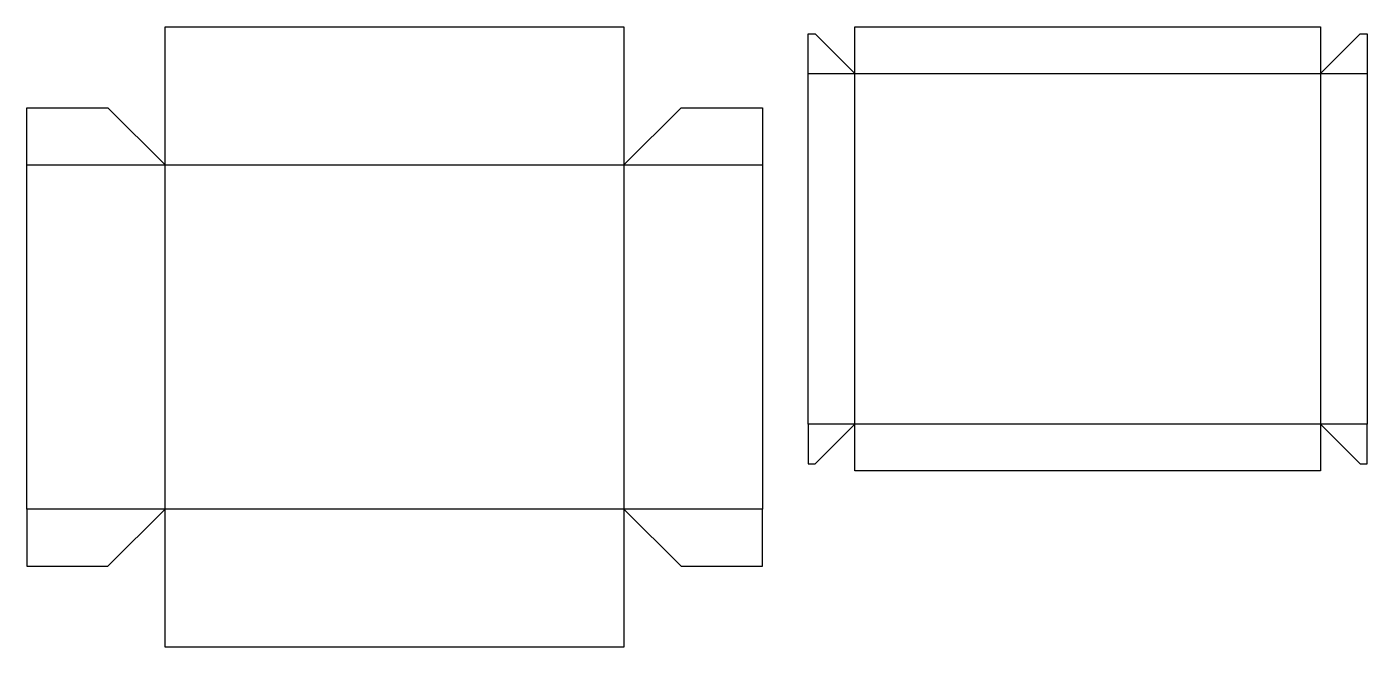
# Model space of a CAD drawing. Header units: millimetres. Extents: x 0 to 586, y 0 to 271.
import ezdxf

# ---------------------------------------------------------------- set-up
doc = ezdxf.new("R2010")
doc.units = ezdxf.units.MM
doc.layers.add('CREASE', color=5, linetype='CONTINUOUS')
doc.layers.add('CUT', color=1, linetype='CONTINUOUS')

msp = doc.modelspace()

# ---------------------------------------------------------------- linework, layer by layer
at = {"layer": 'CREASE'}
for p, q in [((341.35, 250.9), (361.8, 250.9)), ((361.8, 250.9), (565.15, 250.9)), ((361.8, 97.55), (361.8, 250.9)), ((565.15, 250.9), (565.15, 97.55)), ((565.15, 250.9), (585.6, 250.9)), ((0, 210.9), (60.45, 210.9)), ((60.45, 210.9), (260.9, 210.9)), ((60.45, 60.45), (60.45, 210.9)), ((260.9, 210.9), (260.9, 60.45)), ((260.9, 210.9), (321.35, 210.9)), ((361.8, 97.55), (341.35, 97.55)), ((565.15, 97.55), (361.8, 97.55)), ((585.6, 97.55), (565.15, 97.55)), ((60.45, 60.45), (0, 60.45)), ((260.9, 60.45), (60.45, 60.45)), ((321.35, 60.45), (260.9, 60.45))]:
    msp.add_line(p, q, dxfattribs=at)
at = {"layer": 'CUT'}
for p, q in [((60.45, 271.35), (260.9, 271.35)), ((60.45, 210.9), (60.45, 271.35)), ((260.9, 271.35), (260.9, 210.9)), ((361.8, 271.35), (565.15, 271.35)), ((361.8, 250.9), (361.8, 271.35)), ((565.15, 271.35), (565.15, 250.9)), ((341.35, 250.9), (341.35, 268.282)), ((341.35, 268.282), (344.417, 268.282)), ((344.417, 268.282), (361.8, 250.9)), ((565.15, 250.9), (582.532, 268.282)), ((582.532, 268.282), (585.6, 268.282)), ((585.6, 268.282), (585.6, 250.9)), ((341.35, 97.55), (341.35, 250.9)), ((585.6, 250.9), (585.6, 97.55)), ((0, 210.9), (0, 235.9)), ((0, 235.9), (35.45, 235.9)), ((35.45, 235.9), (60.45, 210.9)), ((260.9, 210.9), (285.9, 235.9)), ((285.9, 235.9), (321.35, 235.9)), ((321.35, 235.9), (321.35, 210.9)), ((0, 60.45), (0, 210.9)), ((321.35, 210.9), (321.35, 60.45)), ((341.35, 97.55), (341.35, 80.167)), ((344.417, 80.167), (361.8, 97.55)), ((361.8, 77.1), (361.8, 97.55)), ((565.15, 97.55), (565.15, 77.1)), ((565.15, 97.55), (582.532, 80.167)), ((585.6, 80.167), (585.6, 97.55)), ((341.35, 80.167), (344.417, 80.167)), ((565.15, 77.1), (361.8, 77.1)), ((582.532, 80.167), (585.6, 80.167)), ((0, 60.45), (0, 35.45)), ((35.45, 35.45), (60.45, 60.45)), ((60.45, 0), (60.45, 60.45)), ((260.9, 60.45), (260.9, 0)), ((260.9, 60.45), (285.9, 35.45)), ((321.35, 35.45), (321.35, 60.45)), ((0, 35.45), (35.45, 35.45)), ((285.9, 35.45), (321.35, 35.45)), ((260.9, 0), (60.45, 0))]:
    msp.add_line(p, q, dxfattribs=at)

doc.saveas('drawing.dxf')
